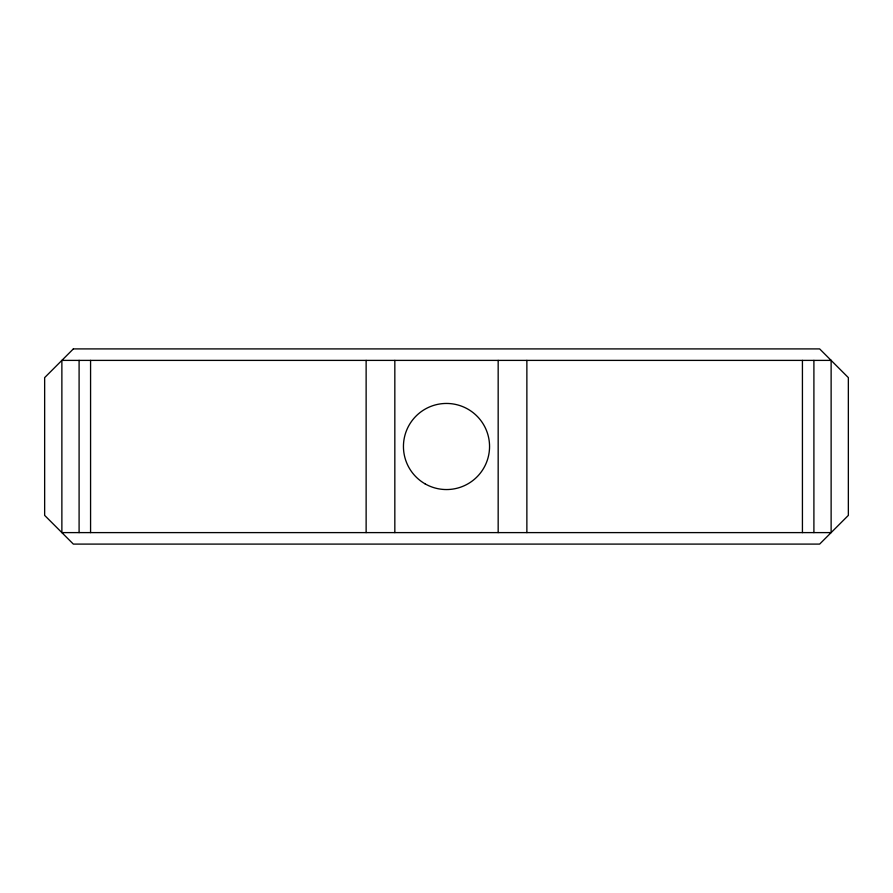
<?xml version="1.0" encoding="UTF-8"?>
<svg xmlns="http://www.w3.org/2000/svg" width="893" height="893" viewBox="0 0 893 893"><rect width="100%" height="100%" fill="white"/><g stroke="black" fill="none" stroke-linecap="round" stroke-linejoin="round"><path stroke-width="1.34" d="M813.903 360.392L813.903 532.608M802.427 360.392L802.427 532.608M526.87 360.392L526.87 532.608M498.171 360.392L498.171 532.608M394.829 360.392L394.829 532.608M366.13 360.392L366.13 532.608M90.573 360.392L90.573 532.608M79.097 360.392L79.097 532.608M73.349 348.906L44.65 377.616L44.65 515.384L73.349 544.094L819.651 544.094L848.35 515.384L848.35 377.616L819.651 348.906L73.349 348.906M831.126 360.392L61.874 360.392L61.874 532.608L831.126 532.608L831.126 360.392M424.968 483.783A43.054 43.054 0 0 0 489.554 446.5A43.054 43.054 0 0 0 424.968 409.217A43.054 43.054 0 0 0 424.968 483.783"/></g></svg>
